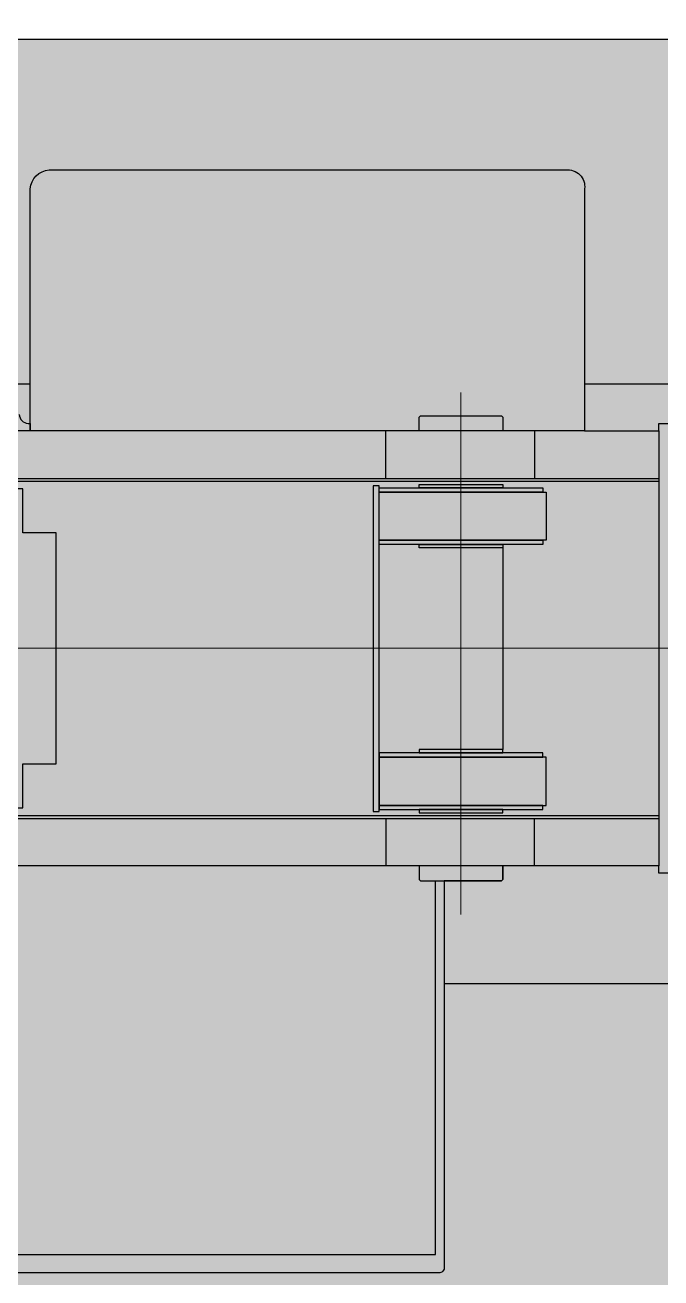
# Model space of a CAD drawing. Header units: millimetres. Extents: x -10760 to 69995, y -15762 to 14828.
# Drawn here: x 978 to 2324, y -8386 to -5732 of the extents above; entities that cross this region are included whole.
import ezdxf

# ---------------------------------------------------------------- set-up
doc = ezdxf.new("R2010")
doc.units = ezdxf.units.MM
doc.set_wipeout_variables(frame=1)
doc.layers.add('Техника. Кран ZTC600V532', color=250, linetype='Continuous')
doc.layers.add('Техника. Кран ZTC600V532 Штрих', color=7, linetype='Continuous', true_color=0xb8d68f)

# ---------------------------------------------------------------- blocks, each defined once
blk = doc.blocks.new('ZTC600V532-20230219.094552')
at = {"color": 0, "linetype": 'ByBlock', "lineweight": -2, "transparency": 16777216}
blk.add_wipeout([(3389, -1365.0000000000018), (-6272.576220367217, -1365.0000000000018), (-6272.576220367217, -1395), (-6751.29042985845, -1395), (-7689.950956970863, -1374.9999999999982), (-7839.814450773221, -1365.0000000000018), (-7934.015648474163, -1365.0000000000018), (-7934.015648474163, -1328.1526880161164), (-7943.399571191657, -1328.1526880161164), (-7943.399571191657, -1365.0000000000018), (-7971.565594908698, -1365.0000000000018), (-7971.565594908698, -1365.0000000000018), (-8016.052618565442, -1360.5948479144845), (-8058.329447433411, -1346.0631453438727), (-8096.123435916357, -1322.1860627481456), (-8127.402919298869, -1290.2471435733332), (-8149.9058186437705, -1253.2292483891015), (-8149.9058186437705, -1253.2292483891015), (-8181.333846506684, -1086.2716451420347), (-8204.360544903306, -917.9495331712442), (-8218.92811746713, -748.6853962521818), (-8225, -578.9040826164819), (-8225, -578.9040826164855), (-8225, 578.9040826164855), (-8225, 578.9040826164855), (-8218.92811746713, 748.6853962521891), (-8204.360544903306, 917.949533171246), (-8181.333846506683, 1086.2716451420383), (-8149.905818643768, 1253.2292483891033), (-8149.9058186437705, 1253.2292483891033), (-8149.9058186437705, 1253.2292483891033), (-8126.546380182956, 1291.3453509381252), (-8095.037011918302, 1323.0574992459042), (-8057.071540679886, 1346.6609657789668), (-8014.690849460354, 1360.886915676485), (-7971.565594908698, 1365), (-7943.399571191657, 1365), (-7943.399571191657, 1328.1526880161182), (-7934.015648474163, 1328.1526880161182), (-7934.015648474163, 1365), (-7839.814450773221, 1365), (-7689.950956970863, 1375), (-6751.29042985845, 1395), (-6272.576220367217, 1395), (-6272.576220367217, 1365), (3389, 1365), (3389, 1.8189894035458565e-12)], dxfattribs=at)
at = {"layer": 'Техника. Кран ZTC600V532 Штрих', "transparency": 16777216}
h = blk.add_hatch(color=256, dxfattribs=at)
h.dxf.hatch_style = 1
edge = h.paths.add_edge_path()
edge.add_line((3389, 0), (3389, -1365))
edge.add_line((3389, -1365), (-6272.576220367217, -1365))
edge.add_line((-6272.576220367217, -1365), (-6272.576220367217, -1395))
edge.add_line((-6272.576220367217, -1395), (-6751.290429858449, -1395))
edge.add_line((-6751.290429858449, -1395), (-7689.950956970864, -1375))
edge.add_line((-7689.950956970864, -1375), (-7839.814450773221, -1365))
edge.add_line((-7839.814450773221, -1365), (-7934.015648474164, -1365))
edge.add_line((-7934.015648474164, -1365), (-7934.015648474164, -1328.152688016118))
edge.add_line((-7934.015648474164, -1328.152688016118), (-7943.399571191656, -1328.152688016118))
edge.add_line((-7943.399571191656, -1328.152688016118), (-7943.399571191656, -1365))
edge.add_line((-7943.399571191656, -1365), (-7971.565594908698, -1365))
edge.add_arc((-7974.937529171773, -1172.215963592284), 192.8135229550195, 204.8449366011224, 271.0020430524743, ccw=False)
edge.add_arc((-4834.153194185941, -542.6365909160013), 3391.040753434504, 180.6127952967653, 192.0959835745431, ccw=False)
edge.add_line((-8225, -578.9040826164855), (-8225, 578.9040826164855))
edge.add_arc((-4834.153194185941, 542.6365909160013), 3391.040753434504, 167.9040164254568, 179.3872047032346, ccw=False)
edge.add_arc((-7974.937529171773, 1172.215963592284), 192.8135229550195, 88.99795694752572, 155.1550633988776, ccw=False)
edge.add_line((-7971.565594908698, 1365), (-7943.399571191656, 1365))
edge.add_line((-7943.399571191656, 1365), (-7943.399571191656, 1328.152688016118))
edge.add_line((-7943.399571191656, 1328.152688016118), (-7934.015648474164, 1328.152688016118))
edge.add_line((-7934.015648474164, 1328.152688016118), (-7934.015648474164, 1365))
edge.add_line((-7934.015648474164, 1365), (-7839.814450773221, 1365))
edge.add_line((-7839.814450773221, 1365), (-7689.950956970864, 1375))
edge.add_line((-7689.950956970864, 1375), (-6751.290429858449, 1395))
edge.add_line((-6751.290429858449, 1395), (-6272.576220367217, 1395))
edge.add_line((-6272.576220367217, 1395), (-6272.576220367217, 1365))
edge.add_line((-6272.576220367217, 1365), (3389, 1365))
edge.add_line((3389, 1365), (3389, 0))
edge = h.paths.add_edge_path(flags=16)
edge.add_arc((-7770.445574267524, -1128.305616152094), 50, -77.75787567394337, 1.0231815394945443e-12, ccw=False)
edge.add_line((-7759.843407095406, -1177.168629273008), (-7920.336020298531, -1211.991891417296))
edge.add_arc((-7930.938187470649, -1163.128878296382), 50.00000000000077, 179.9999999999997, 282.24212432605543, ccw=False)
edge.add_arc((11707.99034504132, 0), 19723.25468947483, 176.6191652958018, 183.3808347041982, ccw=False)
edge.add_arc((-7930.938187470649, 1163.128878296382), 50.00000000000091, 77.75787567394462, 180.0000000000003, ccw=False)
edge.add_line((-7920.336020298531, 1211.991891417296), (-7759.843407095406, 1177.168629273008))
edge.add_arc((-7770.445574267524, 1128.305616152094), 50.0000000000003, -1.0231815394945443e-12, 77.75787567394337, ccw=False)
edge.add_arc((31297.87970779024, 0), 39034.63566347082, 178.3436208805314, 181.6563791194686)
at = {"color": 0, "linetype": 'ByBlock', "lineweight": -2, "transparency": 16777216}
for points in [[(-6272.576220367217, 1365), (3389, 1365), (3389, 0), (3389, -1365), (-6272.576220367217, -1365)], [(-5944.036210894006, 635.1092230214781), (-713.3949782770451, 635.1092230214781), (-591.3725464114968, 663.1979787925229), (-206.5090799909885, 841.146429895176), (197.1109481440126, 841.146429895176), (591.3611698208761, 663.1979787925229), (713.3779366086574, 635.1092230214781), (2687.256363006141, 635.1092230214781), (2687.256363006141, 1356.264150533309)], [(-4288.449713738903, -635.1092230214781), (-713.3949782770451, -635.1092230214781), (-591.3725464114968, -663.1979787925229), (-206.5090799909885, -841.146429895176), (197.1109481440126, -841.146429895176), (591.3611698208761, -663.1979787925229), (713.3779366086574, -635.1092230214781), (2687.256363006141, -635.1092230214781), (2687.256363006141, -1356.264150533309)]]:
    blk.add_lwpolyline(points, dxfattribs=at)
blk = doc.blocks.new('ZTC600V532-20230219.111248')
at = {"color": 0, "linetype": 'ByBlock', "lineweight": -2, "transparency": 16777216}
blk.add_wipeout([(988.9515436030897, 1048.154202563801), (988.9515436030897, 1048.154202563801), (992.8699856447056, 1062.9169608808825), (1001.6209360687237, 1075.435510630692), (1014.1394858185329, 1084.18646105471), (1028.9022441356146, 1088.1049030963268), (1028.9022441356146, 1088.1049030963259), (2122.3364738910177, 1088.1049030963259), (2122.3364738910177, 1088.1049030963259), (2138.3927521467717, 1086.4494110483165), (2152.0870683721255, 1077.9047970449083), (2160.6316823755337, 1064.2104808195545), (2162.2871744235426, 1048.154202563801), (2162.2871744235426, 1048.1542025638), (2162.2871744235426, 535.5371178456699), (2319.4699895037993, 535.5371178456699), (2319.4699895037993, 551.3673592288833), (2340.9831475447427, 551.3673592288833), (2353.9511900273646, 548.5051603282773), (2395.6501095176354, 529.7764240439137), (2408.5507451420926, 526.909040000377), (2757.7804921589563, 526.909040000377), (2846.9079140836766, 577.2671481935686), (2861.2085383008234, 580.160457951788), (3832.70728905173, 580.160457951788), (3832.70728905173, 580.160457951788), (3840.486619163566, 578.7451306812318), (3847.081600165857, 574.3830951642849), (3851.4283440807626, 567.7780254742729), (3852.8256436429074, 559.9954370741762), (3852.8256436429074, 559.9954370741762), (3852.8256436429074, -411.72108967998065), (3852.8256436429074, -411.72108967998065), (3851.428344080759, -419.50367808007286), (3847.081600165852, -426.1087477700803), (3840.486619163563, -430.47078328702355), (3832.70728905173, -431.8861105575779), (2861.2085383008234, -431.8861105575779), (2846.9079140836766, -427.5772567778622), (2757.7804921589563, -377.16729715531983), (2408.5507451420926, -377.16729715531983), (2395.6501095176354, -380.0450514847321), (2353.9511900273646, -398.75823234030395), (2340.9831475447427, -401.63598666970165), (2319.4699895037993, -401.63598666970165), (2319.4699895037993, -385.7953750006127), (1988.9223124848795, -385.7953750006127), (1988.9223124848795, -414.5781034376414), (1986.0704838701347, -417.4714131958608), (1865.35517118009, -417.4714131958608), (1865.35517118009, -1235.1710467543307), (1865.35517118009, -1235.1710467543307), (1864.8613185092308, -1240.1817337256257), (1862.2902695878824, -1244.5107730912182), (1858.1267429886395, -1247.3420132156534), (1853.155686307553, -1248.1416818084103), (606.4543177796368, -1248.1416818084103), (606.4543177796368, -1209.2634800752426), (594.9484856049386, -1209.2634800752426), (594.9484856049386, -1227.9766609308135), (594.9484856049386, -1227.9766609308135), (593.4904414557304, -1237.7618816261097), (588.2929011687212, -1246.179839321513), (580.1977205934926, -1251.867060809299), (570.5160920911147, -1253.902375610167), (-1174.1237663989305, -1253.902375610167), (-1174.1237663989305, -1253.902375610167), (-1182.5538362741254, -1251.2059794681454), (-1189.4928698380413, -1245.7117603740217), (-1194.0505525106641, -1238.124655596107), (-1195.64210958279, -1229.418130666978), (-1197.1568599835446, -1190.5554843626164), (-1337.9172466002055, -1190.5554843626164), (-1388.228688506977, -1140.1558950259496), (-1388.228688506977, -544.1651956909482), (-1337.9172466002055, -493.7811617830889), (-1197.1568599835446, -493.7811617830889), (-1195.64210958279, -362.77334036533966), (-1195.64210958279, -362.77334036533966), (-1193.9482763686838, -354.94830780607026), (-1189.6196539291027, -348.21308447744923), (-1183.2052393787644, -343.4218955344786), (-1175.518569848682, -341.18240518037055), (-898.1704593518075, -341.18240518037055), (-898.1704593518075, 555.6917684373911), (-450.38266031110766, 555.6917684373911), (-450.38266031110766, 555.6917684373911), (-351.7917419846583, 622.800491722177), (-243.42086416949246, 672.595097443449), (-128.28278318788625, 703.6912744631372), (-9.578386477549884, 715.2245358839891), (109.39229343542524, 706.8742521516224), (225.32182123908524, 678.8725646919856), (288.8181284747294, 654.3867135588289), (288.8181284747294, 897.0470805926388), (468.4828493990061, 948.7152326906216), (468.4828493990061, 948.7152326906216), (530.503534340531, 958.468343210794), (592.4780534039277, 948.4260570021997), (648.2452585458892, 919.586720045726), (692.26109695191, 874.8173723304681), (714.248254273487, 834.9531966775976), (737.2236226223467, 719.8067275006906), (737.2236226223467, 719.8067275006906), (758.3919668790518, 677.9940081260502), (791.4727163564531, 644.7966239808147), (833.2106739026951, 623.4812492493929), (879.4987596397475, 616.1453499267373), (879.4987596397477, 616.1453499267373), (945.6145172150428, 616.1453499267373), (945.6145172150428, 616.1453499267373), (953.0123960299702, 614.0972824903447), (959.285490356122, 609.6733160845542), (963.6981423459891, 603.3922577660305), (965.7328718062417, 595.9906993350014), (965.7328718062417, 570.0805400844401), (965.7328718062417, 570.0805400844401), (967.4072733862818, 563.0804369130628), (971.4774351849969, 557.1442051122094), (977.403485796164, 553.059233972157), (984.3993863753786, 551.3673592288833), (988.9515436030898, 551.3673592288833), (988.9515436030898, 535.5371178456699)], dxfattribs=at)
at = {"layer": 'Техника. Кран ZTC600V532 Штрих', "transparency": 16777216}
h = blk.add_hatch(color=256, dxfattribs=at)
h.dxf.hatch_style = 1
edge = h.paths.add_edge_path(flags=16)
edge.add_line((-720.0361004438091, -476.4938952348894), (-232.7339140227341, -476.4938952348894))
edge.add_arc((-232.7339140227341, -493.6814174134124), 17.18752217852307, 0, 90, ccw=False)
edge.add_line((-215.546391844211, -493.6814174134124), (-215.546391844211, -1099.935967926278))
edge.add_arc((-232.7339140227341, -1099.935967926278), 17.18752217852307, 270, 360, ccw=False)
edge.add_line((-232.7339140227341, -1117.123490104801), (-720.0361004438091, -1117.123490104801))
edge.add_arc((-720.0361004438091, -1099.935967926278), 17.18752217852307, 180, 270, ccw=False)
edge.add_line((-737.2236226223322, -1099.935967926278), (-737.2236226223322, -493.6814174134124))
edge.add_arc((-720.0361004438091, -493.6814174134124), 17.18752217852307, 90, 180, ccw=False)
edge = h.paths.add_edge_path(flags=16)
edge.add_line((-832.0547017764984, -493.6814174134124), (-832.0547017764984, -1101.377437662457))
edge.add_arc((-849.2422239550215, -1101.377437662457), 17.18752217852307, 270, 360, ccw=False)
edge.add_line((-849.2422239550215, -1118.56495984098), (-1109.407997416318, -1118.56495984098))
edge.add_arc((-1102.872221548005, -1100.526976369161), 19.18554700628723, 199.8398026043557, 250.0828229582965, ccw=False)
edge.add_arc((-1019.337262298114, -1072.015120736728), 107.4499028119769, 182.5626383000164, 199.0231237622682, ccw=False)
edge.add_line((-1126.679708535696, -1076.819374064275), (-1126.679708535696, -518.2394810115948))
edge.add_arc((-974.3579157436479, -531.6107317937892), 152.9075501957437, 163.434584941336, 174.9832692034874, ccw=False)
edge.add_arc((-1101.631159196373, -493.439277987352), 20.03599497439241, 122.24794011648859, 164.2933283052279, ccw=False)
edge.add_line((-1112.322047746275, -476.4938952348894), (-849.2422239550215, -476.4938952348894))
edge.add_arc((-849.2422239550215, -493.6814174134124), 17.18752217852307, 0, 90, ccw=False)
h.paths.add_polyline_path([(2497.258835096583, 312.9706531293996), (2497.258835096583, -164.6651948775761), (2872.741164903415, -164.6651948775761), (2872.741164903415, 312.9706531293996)], flags=16)
h.paths.add_polyline_path([(3227.258835096583, 312.9706531293996), (3227.258835096583, -164.6651948775761), (3602.741164903415, -164.6651948775761), (3602.741164903415, 312.9706531293996)], flags=16)
edge = h.paths.add_edge_path()
edge.add_line((988.9515436030897, 535.5371178456699), (988.9515436030896, 1048.154202563801))
edge.add_arc((1032.581396694811, 1044.475050004604), 43.78470331473147, 94.82014852031432, 175.1798514796858, ccw=False)
edge.add_line((1028.902244135615, 1088.104903096326), (2122.336473891018, 1088.104903096326))
edge.add_arc((2126.790001268233, 1052.607729941016), 35.77545538658671, -7.151048143671574, 97.1510481436705, ccw=False)
edge.add_line((2162.287174423543, 1048.1542025638), (2162.287174423543, 535.5371178456699))
edge.add_line((2162.287174423543, 535.5371178456699), (2319.469989503799, 535.5371178456699))
edge.add_line((2319.469989503799, 535.5371178456699), (2319.469989503799, 551.3673592288833))
edge.add_line((2319.469989503799, 551.3673592288833), (2340.983147544743, 551.3673592288833))
edge.add_line((2340.983147544743, 551.3673592288833), (2353.951190027365, 548.5051603282773))
edge.add_line((2353.951190027365, 548.5051603282773), (2395.650109517635, 529.7764240439137))
edge.add_line((2395.650109517635, 529.7764240439137), (2408.550745142093, 526.909040000377))
edge.add_line((2408.550745142093, 526.909040000377), (2757.780492158956, 526.909040000377))
edge.add_line((2757.780492158956, 526.909040000377), (2846.907914083677, 577.2671481935686))
edge.add_line((2846.907914083677, 577.2671481935686), (2861.208538300823, 580.160457951788))
edge.add_line((2861.208538300823, 580.160457951788), (3832.70728905173, 580.160457951788))
edge.add_arc((3833.144906464283, 560.4786540323555), 19.68666844650858, -1.4064885166989143, 91.27373995573208, ccw=False)
edge.add_line((3852.825643642907, 559.9954370741762), (3852.825643642907, -411.7210896799807))
edge.add_arc((3833.144906464285, -412.2043066381475), 19.6866684465066, -91.27373995573743, 1.4064885166625913, ccw=False)
edge.add_line((3832.70728905173, -431.8861105575779), (2861.208538300823, -431.8861105575779))
edge.add_line((2861.208538300823, -431.8861105575779), (2846.907914083677, -427.5772567778622))
edge.add_line((2846.907914083677, -427.5772567778622), (2757.780492158956, -377.1672971553198))
edge.add_line((2757.780492158956, -377.1672971553198), (2408.550745142093, -377.1672971553198))
edge.add_line((2408.550745142093, -377.1672971553198), (2395.650109517635, -380.0450514847325))
edge.add_line((2395.650109517635, -380.0450514847325), (2353.951190027365, -398.7582323403039))
edge.add_line((2353.951190027365, -398.7582323403039), (2340.983147544743, -401.6359866697021))
edge.add_line((2340.983147544743, -401.6359866697021), (2319.469989503799, -401.6359866697021))
edge.add_line((2319.469989503799, -401.6359866697021), (2319.469989503799, -385.7953750006127))
edge.add_line((2319.469989503799, -385.7953750006127), (1988.92231248488, -385.7953750006127))
edge.add_line((1988.92231248488, -385.7953750006127), (1988.92231248488, -414.5781034376414))
edge.add_line((1988.92231248488, -414.5781034376414), (1986.070483870135, -417.4714131958608))
edge.add_line((1986.070483870135, -417.4714131958608), (1865.35517118009, -417.4714131958608))
edge.add_line((1865.35517118009, -417.4714131958608), (1865.35517118009, -1235.171046754331))
edge.add_arc((1853.843434150755, -1236.566131930133), 11.59596274917761, -93.40016504569928, 6.909868951569877, ccw=False)
edge.add_line((1853.155686307553, -1248.141681808411), (606.4543177796368, -1248.141681808411))
edge.add_line((606.4543177796368, -1248.141681808411), (606.4543177796368, -1209.263480075242))
edge.add_line((606.4543177796368, -1209.263480075242), (594.9484856049385, -1209.263480075242))
edge.add_line((594.9484856049385, -1209.263480075242), (594.9484856049385, -1227.976660930814))
edge.add_arc((570.4031375675592, -1229.320526103777), 24.58210902016312, -89.73672558990751, 3.133832305865326, ccw=False)
edge.add_line((570.5160920911148, -1253.902375610167), (-1174.12376639893, -1253.902375610167))
edge.add_arc((-1170.932830349625, -1229.399993352232), 24.70928588981747, 180.0420567265523, 262.58015036715426, ccw=False)
edge.add_line((-1195.64210958279, -1229.418130666978), (-1197.156859983545, -1190.555484362616))
edge.add_line((-1197.156859983545, -1190.555484362616), (-1337.917246600206, -1190.555484362616))
edge.add_line((-1337.917246600206, -1190.555484362616), (-1388.228688506977, -1140.15589502595))
edge.add_line((-1388.228688506977, -1140.15589502595), (-1388.228688506977, -544.1651956909482))
edge.add_line((-1388.228688506977, -544.1651956909482), (-1337.917246600206, -493.7811617830885))
edge.add_line((-1337.917246600206, -493.7811617830885), (-1197.156859983545, -493.7811617830885))
edge.add_line((-1197.156859983545, -493.7811617830885), (-1195.64210958279, -362.7733403653401))
edge.add_arc((-1173.17401825473, -363.5410172469528), 22.48120227480338, 95.98622868364367, 178.0431118692117, ccw=False)
edge.add_line((-1175.518569848682, -341.1824051803706), (-898.170459351808, -341.1824051803706))
edge.add_line((-898.170459351808, -341.1824051803706), (-898.170459351808, 555.6917684373911))
edge.add_line((-898.170459351808, 555.6917684373911), (-450.382660311108, 555.691768437391))
edge.add_arc((-1.354294454358751e-11, 2.216893335571513e-11), 715.2886705505332, 66.18540078747998, 129.0244233487745, ccw=False)
edge.add_line((288.8181284747297, 654.3867135588289), (288.8181284747297, 897.0470805926384))
edge.add_line((288.8181284747297, 897.0470805926384), (468.4828493990062, 948.7152326906216))
edge.add_arc((530.0391552874634, 759.3479547196769), 199.1209299916972, 22.314797898035977, 108.00742918457041, ccw=False)
edge.add_line((714.248254273487, 834.9531966775976), (737.2236226223467, 719.8067275006906))
edge.add_arc((879.4510838528145, 765.5468453560054), 149.4015030362221, 197.8277055308751, 270.0182837613216)
edge.add_line((879.4987596397477, 616.1453499267373), (945.6145172150427, 616.1453499267373))
edge.add_arc((943.421144854481, 593.8375402815152), 22.41537984241039, 5.512172307363414, 84.38455220716122, ccw=False)
edge.add_line((965.7328718062417, 595.9906993350014), (965.7328718062417, 570.0805400844401))
edge.add_arc((985.4692259337343, 571.1011036146923), 19.76272309589627, 182.9601185759715, 266.8968208753577)
edge.add_line((984.3993863753785, 551.3673592288833), (988.9515436030897, 551.3673592288833))
edge.add_line((988.9515436030897, 551.3673592288833), (988.9515436030897, 535.5371178456699))
at = {"color": 0, "linetype": 'ByBlock', "lineweight": -2, "transparency": 16777216}
for points in [[(2340.983147544743, -401.6359866697021), (2319.469989503799, -401.6359866697021), (2319.469989503799, -385.7953750006127), (1988.92231248488, -385.7953750006127), (1988.92231248488, -414.5781034376414), (1986.070483870135, -417.4714131958608), (1865.35517118009, -417.4714131958608), (1865.35517118009, -1235.171046754331, -0.4679556292205293), (1853.155686307553, -1248.141681808411), (606.4543177796368, -1248.141681808411)], [(965.7328718062417, 570.0805400844401, 0.3835471835080976), (984.3993863753785, 551.3673592288833), (988.9515436030897, 551.3673592288833), (988.9515436030897, 535.5371178456699), (988.9515436030896, 1048.154202563801, -0.3657486703984382), (1028.902244135615, 1088.104903096326), (2122.336473891018, 1088.104903096326, -0.4893653470174688), (2162.287174423543, 1048.1542025638), (2162.287174423543, 535.5371178456699), (2319.469989503799, 535.5371178456699), (2319.469989503799, 551.3673592288833), (2340.983147544743, 551.3673592288833)], [(1084.996344474239, 535.5371178456699), (-784.5059950617433, 535.5371178456699, 0.4569923544996632), (-800.4253298676776, 519.6965061765804), (-800.4253298676776, 434.7690500299359)]]:
    blk.add_lwpolyline(points, format="xyb", dxfattribs=at)
at = {"color": 0, "linetype": 'ByBlock', "lineweight": 5, "transparency": 16777216}
blk.add_lwpolyline([(1900, -488.5817549548228), (1900, 616.8585450941464)], dxfattribs=at)
at = {"color": 0, "linetype": 'ByBlock', "lineweight": -2, "transparency": 16777216}
for points in [[(1812.150419515121, 535.5371178456699), (1812.150419515121, 564.3198462826986), (1815.043729273326, 567.213156040918), (1986.070483870135, 567.213156040918), (1988.92231248488, 564.3198462826986), (1988.92231248488, 535.5371178456699)], [(2162.287174423543, 535.5371178456699), (988.9515436030897, 535.5371178456699)], [(1741.74654873184, 434.7690500299359), (1741.74654873184, 535.5371178456699)], [(2056.474354653423, 535.5371178456699), (2056.474354653423, 434.7690500299359)], [(2319.469989503799, 535.5371178456699), (2319.469989503799, -385.7953750006127)], [(-800.4253298676776, 434.7690500299359), (-869.4499526299987, 434.7690500299359), (-869.4499526299987, 428.9928007993731), (2319.469989503799, 428.9928007993731)], [(-800.4253298676776, 434.7690500299359), (2319.469989503799, 434.7690500299359)], [(1988.92231248488, 287.9206169431127), (1988.92231248488, -139.6151586912893)], [(-800.4253298676776, -341.1824051803706), (-800.4253298676776, -286.4791472069192), (-869.4499526299987, -286.4791472069192), (-869.4499526299987, -279.2769836689986), (2319.469989503799, -279.2769836689986)], [(2319.469989503799, -286.4791472069192), (-796.1216612308926, -286.4791472069192), (-796.1216612308926, -341.1824051803706)], [(1741.74654873184, -286.4791472069337), (1741.74654873184, -385.7953750006127)], [(2056.474354653423, -385.7953750006127), (2056.474354653423, -286.4791472069337)], [(1988.92231248488, -385.7953750006127), (594.9484856049385, -385.7953750006127)], [(1812.150419515121, -385.7953750006127), (1812.150419515121, -414.5781034376414), (1815.043729273326, -417.4714131958608), (1986.070483870135, -417.4714131958608), (1988.92231248488, -414.5781034376414), (1988.92231248488, -385.7953750006127)], [(606.4543177796368, -1209.263480075242), (1846.631620038665, -1209.263480075242), (1846.631620038665, -417.4714131958608)]]:
    blk.add_lwpolyline(points, dxfattribs=at)
for points in [[(1727.388887942398, 418.9232532179012), (1714.467511746217, 418.9232532179012), (1714.467511746217, -270.633350394899), (1727.388887942398, -270.633350394899)], [(2073.746065772801, 414.6195845811308), (2073.746065772801, 405.9603958782245), (1727.388887942398, 405.9603958782245), (1727.388887942398, 414.6195845811308)], [(1727.388887942398, 405.9603958782245), (2080.901563024316, 405.9603958782245), (2080.901563024316, 303.7664137551328), (1727.388887942398, 303.7664137551328)], [(1812.150419515121, 421.8061926902446), (1988.92231248488, 421.8061926902446), (1988.92231248488, 414.6195845811308), (1812.150419515121, 414.6195845811308)], [(2073.746065772801, 303.7664137551328), (2073.746065772801, 295.1072250522266), (1727.388887942398, 295.1072250522266), (1727.388887942398, 303.7664137551328)], [(1812.150419515121, 295.1072250522266), (1988.92231248488, 295.1072250522266), (1988.92231248488, 287.9206169431127), (1812.150419515121, 287.9206169431127)], [(2073.746065772801, -155.4609555033094), (2073.746065772801, -146.8017668004031), (1727.388887942398, -146.8017668004031), (1727.388887942398, -155.4609555033094)], [(1727.388887942398, -257.6549376264011), (2080.901563024316, -257.6549376264011), (2080.901563024316, -155.4609555033094), (1727.388887942398, -155.4609555033094)], [(1812.150419515121, -146.8017668004031), (1988.92231248488, -146.8017668004031), (1988.92231248488, -139.6151586912893), (1812.150419515121, -139.6151586912893)], [(2073.746065772801, -266.3141263293073), (2073.746065772801, -257.6549376264011), (1727.388887942398, -257.6549376264011), (1727.388887942398, -266.3141263293073)], [(1812.150419515121, -273.5007344384212), (1988.92231248488, -273.5007344384212), (1988.92231248488, -266.3141263293073), (1812.150419515121, -266.3141263293073)]]:
    blk.add_lwpolyline(points, close=True, dxfattribs=at)
blk = doc.blocks.new('*U40')
at = {"color": 0, "linetype": 'ByBlock', "lineweight": -2, "transparency": 16777216}
blk.add_blockref('ZTC600V532-20230219.094552', (0, 0), dxfattribs=at)
blk.add_blockref('ZTC600V532-20230219.111248', (0, 3.637978807091713e-12), dxfattribs=at)
at = {"layer": 'Техника. Кран ZTC600V532 Штрих', "transparency": 16777216}
h = blk.add_hatch(color=256, dxfattribs=at)
h.dxf.hatch_style = 1
h.paths.add_polyline_path([(-3588.022693241967, 464.0659013980148), (-3473.380841331899, 464.0659013980148), (-3473.380841331899, -314.0659013980151), (-3588.022693241967, -314.0659013980151)])
h.paths.add_polyline_path([(-3473.380841331899, 413), (-3473.380841331899, -263.0000000000002), (973.2842137237872, -263.0000000000002), (973.2842137237872, -169.6752015062648), (1043.679352374059, -169.6758980322229), (1043.679352374059, 319.6752015062702), (973.2842137237872, 319.6752015062721), (973.2842137237872, 413)])
at = {"color": 0, "linetype": 'ByBlock', "lineweight": -2, "transparency": 16777216}
blk.add_lwpolyline([(-3473.380841331899, 413), (-3473.380841331899, -263.0000000000002), (973.2842137237872, -263.0000000000002), (973.2842137237872, -169.6752015062648), (1043.679352374059, -169.6758980322229), (1043.679352374059, 319.6752015062702), (973.2842137237872, 319.6752015062721), (973.2842137237872, 413)], close=True, dxfattribs=at)
at = {"color": 0, "linetype": 'ByBlock', "lineweight": 9, "transparency": 16777216}
blk.add_lwpolyline([(4098.318958264412, 75), (0, 75)], dxfattribs=at)

msp = doc.modelspace()

# ---------------------------------------------------------------- block references
at = {"layer": 'Техника. Кран ZTC600V532', "transparency": 16777216}
msp.add_blockref('*U40', (0, -7127.094531812814), dxfattribs=at)

doc.saveas('drawing.dxf')
